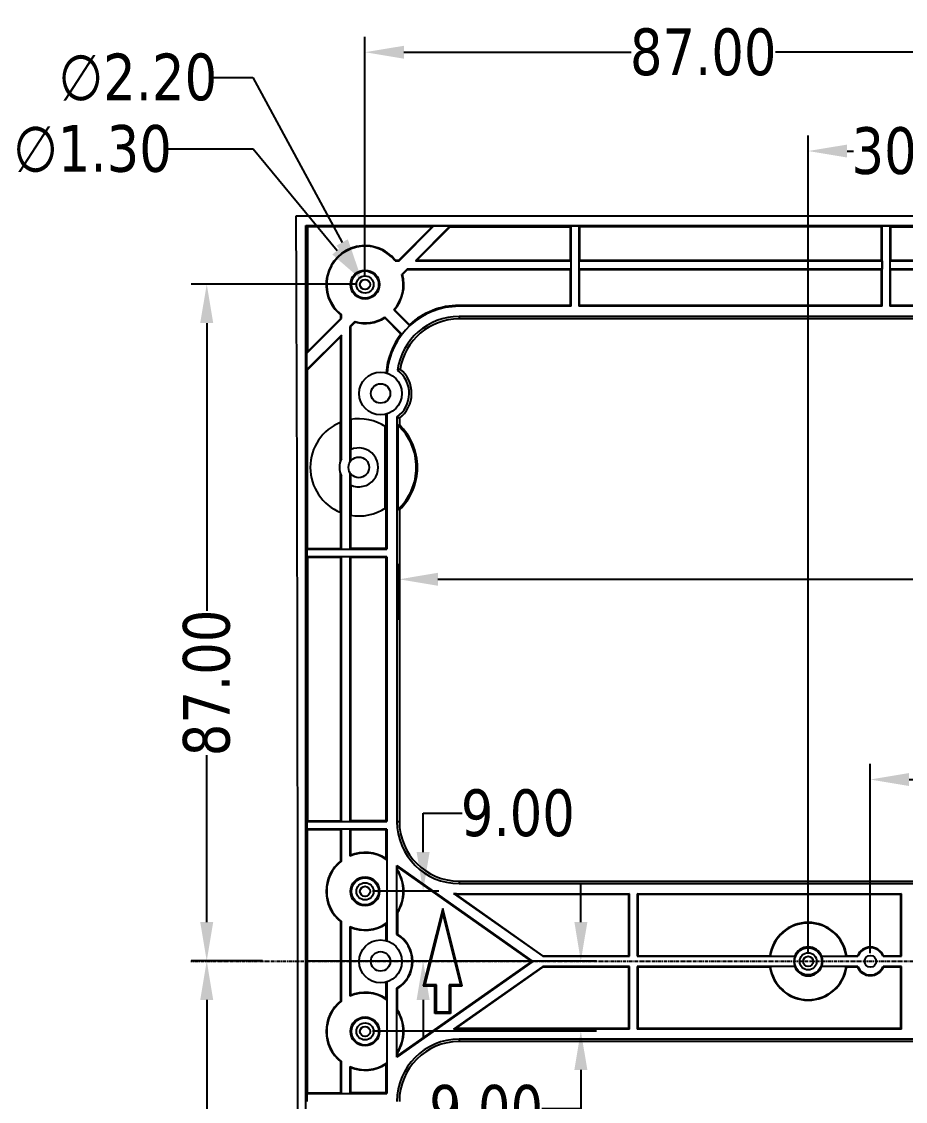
# Model space of a CAD drawing. Extents: x -1094 to 5067, y -562 to 305.
# Drawn here: x -193 to -79.3, y 18.2 to 157 of the extents above; entities that cross this region are included whole.
import ezdxf

# ---------------------------------------------------------------- set-up
doc = ezdxf.new("R2010")
doc.units = 0
doc.header["$LTSCALE"] = 1.21
doc.header["$MEASUREMENT"] = 0
doc.header["$PDMODE"] = 3
doc.header["$PDSIZE"] = 0.3125
doc.linetypes.add('CENTER', pattern=[0.6, 0.375, -0.075, 0.075, -0.075])
doc.layers.get('0').update_dxf_attribs({"linetype": 'CONTINUOUS'})
doc.layers.get('Defpoints').update_dxf_attribs({"linetype": 'CONTINUOUS'})
doc.layers.add('轮廓线', color=7, linetype='CONTINUOUS', lineweight=30)
doc.styles.get("Standard").update_dxf_attribs({"font": 'verdana.ttf', "width": 0.8})
doc.dimstyles.get("Standard").update_dxf_attribs({"dimtxt": 0.15625, "dimasz": 0.1875, "dimexe": 0.125, "dimexo": 0.0625, "dimgap": 0.09, "dimtad": 0, "dimtih": 1, "dimtoh": 1, "dimzin": 4, "dimdsep": 46, "dimtxsty": 'Standard', "dimblk": 'CLOSED', "dimblk1": 'CLOSED', "dimblk2": 'CLOSED', "dimcen": 0.09, "dimadec": 0, "dimazin": 1, "dimtp": 0.01, "dimtm": 0.01, "dimtfac": 1, "dimtofl": 0, "dimtmove": 0, "dimatfit": 3, "dimldrblk": 'CLOSED', "dimfxl": 0, "dimtolj": 1, "dimtzin": 4, "dimarcsym": 0})

# ---------------------------------------------------------------- blocks, each defined once
blk = doc.blocks.new('*D4')
at = {"layer": 'Defpoints', "color": 0, "transparency": 16777216}
for p in [(-169.18, 123.28), (-148.85, 123.28), (-161, 36.28)]:
    blk.add_point(p, dxfattribs=at)
at = {"layer": '轮廓线', "color": 0, "lineweight": -2, "transparency": 16777216}
for p, q in [((-149.85, 123.28), (-171.18, 123.28)), ((-169.18, 118.28), (-169.18, 81.29)), ((-169.18, 41.28), (-169.18, 62.75)), ((-162, 36.28), (-171.18, 36.28))]:
    blk.add_line(p, q, dxfattribs=at)
at = {"layer": '轮廓线', "color": 0, "transparency": 16777216}
for points in [[(-170.02, 118.28), (-168.35, 118.28), (-169.18, 123.28)], [(-170.02, 41.28), (-168.35, 41.28), (-169.18, 36.28)]]:
    blk.add_solid(points, dxfattribs=at)
at = {"layer": '轮廓线', "color": 0, "transparency": 16777216, "insert": (-169.18, 72.02), "char_height": 6, "attachment_point": 5, "rotation": 90}
blk.add_mtext('\\A1;87.00', dxfattribs=at)
blk = doc.blocks.new('*D5')
at = {"layer": 'Defpoints', "color": 0, "transparency": 16777216}
for p in [(-161, 36.28), (-169.18, -50.72), (-148.85, -50.72)]:
    blk.add_point(p, dxfattribs=at)
at = {"layer": '轮廓线', "color": 0, "lineweight": -2, "transparency": 16777216}
for p, q in [((-162, 36.28), (-171.18, 36.28)), ((-169.18, 31.28), (-169.18, 9.81)), ((-169.18, -45.72), (-169.18, -8.73)), ((-149.85, -50.72), (-171.18, -50.72))]:
    blk.add_line(p, q, dxfattribs=at)
at = {"layer": '轮廓线', "color": 0, "transparency": 16777216}
for points in [[(-170.02, 31.28), (-168.35, 31.28), (-169.18, 36.28)], [(-170.02, -45.72), (-168.35, -45.72), (-169.18, -50.72)]]:
    blk.add_solid(points, dxfattribs=at)
at = {"layer": '轮廓线', "color": 0, "transparency": 16777216, "insert": (-169.18, 0.54), "char_height": 6, "attachment_point": 5, "rotation": 90}
blk.add_mtext('\\A1;87.00', dxfattribs=at)
blk = doc.blocks.new('*D6')
at = {"layer": 'Defpoints', "color": 0, "transparency": 16777216}
for p in [(-149.2, 123.77), (-148.37, 122.77)]:
    blk.add_point(p, dxfattribs=at)
at = {"layer": '轮廓线', "color": 0, "lineweight": -2, "transparency": 16777216}
for p, q in [((-174.09, 140.67), (-163.21, 140.67)), ((-163.21, 140.67), (-152.39, 127.62))]:
    blk.add_line(p, q, dxfattribs=at)
at = {"layer": '轮廓线', "color": 0, "transparency": 16777216}
blk.add_solid([(-151.75, 128.15), (-153.03, 127.09), (-149.2, 123.77)], dxfattribs=at)
at = {"layer": '轮廓线', "color": 0, "transparency": 16777216, "insert": (-183.87, 140.67), "char_height": 6, "attachment_point": 5}
blk.add_mtext('\\A1;∅1.30', dxfattribs=at)
blk = doc.blocks.new('*D7')
at = {"layer": 'Defpoints', "color": 0, "transparency": 16777216}
for p in [(-149.38, 124.25), (-148.33, 122.31)]:
    blk.add_point(p, dxfattribs=at)
at = {"layer": '轮廓线', "color": 0, "lineweight": -2, "transparency": 16777216}
for p, q in [((-168.26, 149.86), (-163.26, 149.86)), ((-163.26, 149.86), (-151.76, 128.64))]:
    blk.add_line(p, q, dxfattribs=at)
at = {"layer": '轮廓线', "color": 0, "transparency": 16777216}
blk.add_solid([(-151.03, 129.04), (-152.49, 128.24), (-149.38, 124.25)], dxfattribs=at)
at = {"layer": '轮廓线', "color": 0, "transparency": 16777216, "insert": (-178.04, 149.86), "char_height": 6, "attachment_point": 5}
blk.add_mtext('\\A1;∅2.20', dxfattribs=at)
blk = doc.blocks.new('*D8')
at = {"layer": 'Defpoints', "color": 0, "transparency": 16777216}
for p in [(-39.85, 59.6), (-83.85, 36.28), (-39.85, 36.28)]:
    blk.add_point(p, dxfattribs=at)
at = {"layer": '轮廓线', "color": 0, "lineweight": -2, "transparency": 16777216}
for p, q in [((-83.85, 37.28), (-83.85, 61.6)), ((-39.85, 37.28), (-39.85, 61.6)), ((-78.85, 59.6), (-71.19, 59.6)), ((-44.85, 59.6), (-52.51, 59.6))]:
    blk.add_line(p, q, dxfattribs=at)
at = {"layer": '轮廓线', "color": 0, "transparency": 16777216}
for points in [[(-78.85, 60.44), (-78.85, 58.77), (-83.85, 59.6)], [(-44.85, 60.44), (-44.85, 58.77), (-39.85, 59.6)]]:
    blk.add_solid(points, dxfattribs=at)
at = {"layer": '轮廓线', "color": 0, "transparency": 16777216, "insert": (-61.85, 59.6), "char_height": 6, "attachment_point": 5}
blk.add_mtext('\\A1;44.00', dxfattribs=at)
blk = doc.blocks.new('*D28')
at = {"layer": 'Defpoints', "color": 0, "transparency": 16777216}
for p in [(20.73, 85.34), (-144.44, 79.14), (20.73, 77.62)]:
    blk.add_point(p, dxfattribs=at)
at = {"layer": '轮廓线', "color": 0, "lineweight": -2, "transparency": 16777216}
for p, q in [((-144.44, 80.14), (-144.44, 87.34)), ((20.73, 78.62), (20.73, 87.34)), ((-139.44, 85.34), (-72.98, 85.34)), ((15.73, 85.34), (-50.72, 85.34))]:
    blk.add_line(p, q, dxfattribs=at)
at = {"layer": '轮廓线', "color": 0, "transparency": 16777216}
for points in [[(-139.44, 86.18), (-139.44, 84.51), (-144.44, 85.34)], [(15.73, 86.18), (15.73, 84.51), (20.73, 85.34)]]:
    blk.add_solid(points, dxfattribs=at)
at = {"layer": '轮廓线', "color": 0, "transparency": 16777216, "insert": (-61.85, 85.34), "char_height": 6, "attachment_point": 5}
blk.add_mtext('\\A1;165.17', dxfattribs=at)
blk = doc.blocks.new('*D268')
at = {"layer": 'Defpoints', "color": 0, "transparency": 16777216}
for p in [(-157.55, 36.28), (-148.85, 27.28), (-121.07, 27.28)]:
    blk.add_point(p, dxfattribs=at)
at = {"layer": '轮廓线', "color": 0, "lineweight": -2, "transparency": 16777216}
for p, q in [((-121.07, 41.28), (-121.07, 46.28)), ((-156.55, 36.28), (-119.07, 36.28)), ((-147.85, 27.28), (-119.07, 27.28)), ((-121.07, 22.28), (-121.07, 17.28)), ((-121.07, 17.28), (-126.07, 17.28))]:
    blk.add_line(p, q, dxfattribs=at)
at = {"layer": '轮廓线', "color": 0, "transparency": 16777216}
for points in [[(-121.9, 41.28), (-120.23, 41.28), (-121.07, 36.28)], [(-121.9, 22.28), (-120.23, 22.28), (-121.07, 27.28)]]:
    blk.add_solid(points, dxfattribs=at)
at = {"layer": '轮廓线', "color": 0, "transparency": 16777216, "insert": (-133.25, 17.28), "char_height": 6, "attachment_point": 5}
blk.add_mtext('\\A1;9.00', dxfattribs=at)
blk = doc.blocks.new('*D269')
at = {"layer": 'Defpoints', "color": 0, "transparency": 16777216}
for p in [(-148.85, 45.28), (-141.35, 45.28), (-146.85, 36.28)]:
    blk.add_point(p, dxfattribs=at)
at = {"layer": '轮廓线', "color": 0, "lineweight": -2, "transparency": 16777216}
for p, q in [((-141.35, 50.28), (-141.35, 55.28)), ((-141.35, 55.28), (-136.35, 55.28)), ((-147.85, 45.28), (-139.35, 45.28)), ((-145.85, 36.28), (-139.35, 36.28)), ((-141.35, 31.28), (-141.35, 26.28))]:
    blk.add_line(p, q, dxfattribs=at)
at = {"layer": '轮廓线', "color": 0, "transparency": 16777216}
for points in [[(-142.19, 50.28), (-140.52, 50.28), (-141.35, 45.28)], [(-142.19, 31.28), (-140.52, 31.28), (-141.35, 36.28)]]:
    blk.add_solid(points, dxfattribs=at)
at = {"layer": '轮廓线', "color": 0, "transparency": 16777216, "insert": (-129.17, 55.28), "char_height": 6, "attachment_point": 5}
blk.add_mtext('\\A1;9.00', dxfattribs=at)
blk = doc.blocks.new('*D273')
at = {"color": 0, "lineweight": -2, "transparency": 16777216}
for p, q in [((-148.83, 124.23), (-148.83, 155.09)), ((-61.83, 137.44), (-61.83, 155.09)), ((-143.83, 153.09), (-114.6, 153.09)), ((-66.83, 153.09), (-96.05, 153.09))]:
    blk.add_line(p, q, dxfattribs=at)
at = {"color": 0, "transparency": 16777216}
for points in [[(-143.83, 153.92), (-143.83, 152.26), (-148.83, 153.09)], [(-66.83, 153.92), (-66.83, 152.26), (-61.83, 153.09)]]:
    blk.add_solid(points, dxfattribs=at)
at = {"layer": 'Defpoints', "color": 0, "transparency": 16777216}
for p in [(-148.83, 153.09), (-61.83, 136.44), (-148.83, 123.23)]:
    blk.add_point(p, dxfattribs=at)
at = {"color": 0, "transparency": 16777216, "insert": (-105.33, 153.09), "char_height": 6, "attachment_point": 5}
blk.add_mtext('\\A1;87.00', dxfattribs=at)
blk = doc.blocks.new('*D275')
at = {"color": 0, "lineweight": -2, "transparency": 16777216}
for p, q in [((-91.83, 37.23), (-91.83, 142.39)), ((-61.83, 137.44), (-61.83, 142.39)), ((-86.83, 140.39), (-86.02, 140.39)), ((-66.83, 140.39), (-67.63, 140.39))]:
    blk.add_line(p, q, dxfattribs=at)
at = {"color": 0, "transparency": 16777216}
for points in [[(-86.83, 141.22), (-86.83, 139.56), (-91.83, 140.39)], [(-66.83, 141.22), (-66.83, 139.56), (-61.83, 140.39)]]:
    blk.add_solid(points, dxfattribs=at)
at = {"layer": 'Defpoints', "color": 0, "transparency": 16777216}
for p in [(-91.83, 140.39), (-61.83, 136.44), (-91.83, 36.23)]:
    blk.add_point(p, dxfattribs=at)
at = {"color": 0, "transparency": 16777216, "insert": (-76.83, 140.39), "char_height": 6, "attachment_point": 5}
blk.add_mtext('\\A1;30.00', dxfattribs=at)

msp = doc.modelspace()

# ---------------------------------------------------------------- linework, layer by layer
at = {"color": 7, "linetype": 'Continuous'}
for p, q in [((-157.676, 132.078), (34.049, 132.078)), ((-156.426, -58.372), (-156.426, 130.828)), ((-156.239, 130.642), (-156.426, 130.828)), ((-156.426, 130.828), (32.774, 130.828)), ((-156.239, 130.642), (-156.239, 114.574)), ((-140.172, 130.642), (-156.239, 130.642)), ((-140.172, 130.642), (-144.471, 126.343)), ((-144.441, 126.271), (-139.999, 130.713)), ((-137.898, 130.713), (-142.339, 126.271)), ((-142.166, 126.343), (-137.868, 130.642)), ((-139.999, 130.713), (-140.172, 130.642)), ((-137.898, 130.713), (-139.999, 130.713)), ((-137.898, 130.713), (-137.868, 130.642)), ((-137.868, 130.642), (-122.408, 130.642)), ((-122.326, 130.724), (-122.408, 130.642)), ((-122.408, 126.343), (-122.408, 130.642)), ((-122.326, 120.428), (-122.326, 130.724)), ((-121.326, 130.724), (-122.326, 130.724)), ((-121.326, 130.724), (-121.326, 120.428)), ((-121.326, 130.724), (-121.244, 130.642)), ((-121.244, 130.642), (-121.244, 126.343)), ((-82.408, 130.642), (-121.244, 130.642)), ((-82.326, 130.724), (-82.408, 130.642)), ((-82.408, 126.343), (-82.408, 130.642)), ((-82.326, 120.428), (-82.326, 130.724)), ((-81.326, 130.724), (-82.326, 130.724)), ((-81.326, 130.724), (-81.326, 120.428)), ((-81.326, 130.724), (-81.244, 130.642)), ((-81.244, 130.642), (-81.244, 126.343)), ((-81.244, 130.642), (-42.408, 130.642)), ((-144.915, 126.343), (-144.471, 126.343)), ((-144.441, 126.271), (-144.471, 126.343)), ((-142.339, 126.271), (-142.166, 126.343)), ((-142.166, 126.343), (-122.408, 126.343)), ((-122.336, 126.271), (-122.408, 126.343)), ((-121.315, 126.271), (-121.244, 126.343)), ((-121.244, 126.343), (-82.408, 126.343)), ((-82.336, 126.271), (-82.408, 126.343)), ((-81.315, 126.271), (-81.244, 126.343)), ((-81.244, 126.343), (-65.737, 126.343)), ((-144.949, 126.271), (-144.441, 126.271)), ((-143.425, 125.185), (-144.074, 124.536)), ((-143.994, 124.515), (-143.396, 125.114)), ((-143.425, 125.185), (-143.396, 125.114)), ((-122.336, 125.185), (-143.425, 125.185)), ((-122.408, 125.114), (-143.396, 125.114)), ((-142.339, 126.271), (-122.336, 126.271)), ((-122.336, 125.185), (-122.408, 125.114)), ((-122.408, 120.552), (-122.408, 125.114)), ((-121.315, 126.271), (-121.315, 125.185)), ((-121.315, 126.271), (-82.336, 126.271)), ((-121.315, 125.185), (-121.244, 125.114)), ((-82.336, 125.185), (-121.315, 125.185)), ((-121.244, 120.552), (-121.244, 125.114)), ((-82.408, 125.114), (-121.244, 125.114)), ((-82.336, 125.185), (-82.408, 125.114)), ((-82.408, 120.552), (-82.408, 125.114)), ((-82.336, 126.271), (-82.336, 125.185)), ((-81.315, 126.271), (-65.793, 126.271)), ((-81.315, 125.185), (-81.244, 125.114)), ((-66.427, 125.185), (-81.315, 125.185)), ((-81.244, 120.552), (-81.244, 125.114)), ((-66.457, 125.114), (-81.244, 125.114)), ((-145.12, 119.979), (-143.081, 117.94)), ((-143.104, 118.065), (-145.023, 119.983)), ((-136.726, 120.552), (-136.726, 120.428)), ((-122.408, 120.552), (-136.726, 120.552)), ((-122.326, 120.428), (-136.726, 120.428)), ((-122.326, 120.428), (-122.408, 120.552)), ((-121.326, 120.428), (-121.244, 120.552)), ((-82.326, 120.428), (-121.326, 120.428)), ((-82.408, 120.552), (-121.244, 120.552)), ((-82.326, 120.428), (-82.408, 120.552)), ((-81.326, 120.428), (-81.244, 120.552)), ((-76.457, 120.428), (-81.326, 120.428)), ((-76.491, 120.552), (-81.244, 120.552)), ((-156.311, 114.402), (-151.869, 118.843)), ((-151.941, 118.873), (-156.239, 114.574)), ((-151.941, 118.873), (-151.941, 119.317)), ((-151.869, 118.843), (-151.941, 118.873)), ((-151.869, 118.843), (-151.869, 119.352)), ((-150.134, 118.477), (-150.783, 117.828)), ((-150.711, 117.798), (-150.113, 118.397)), ((-146.273, 118.929), (-144.205, 116.861)), ((-144.084, 116.842), (-146.262, 119.019)), ((-136.726, 119.128), (-136.726, 118.814)), ((-76.855, 119.128), (-136.726, 119.128)), ((-77.015, 118.814), (-136.726, 118.814)), ((-151.869, 116.742), (-156.311, 112.3)), ((-151.869, 116.742), (-151.941, 116.569)), ((-151.869, 100.832), (-151.869, 116.742)), ((-150.783, 117.828), (-150.783, 100.374)), ((-150.783, 117.828), (-150.711, 117.798)), ((-150.711, 117.798), (-150.711, 105.883)), ((-156.239, 112.27), (-151.941, 116.569)), ((-151.941, 105.534), (-151.941, 116.569)), ((-156.311, 114.402), (-156.239, 114.574)), ((-156.311, 112.3), (-156.311, 114.402)), ((-156.311, 112.3), (-156.239, 112.27)), ((-156.239, 89.31), (-156.239, 112.27)), ((-152.019, 105.502), (-152.019, 100.451)), ((-150.633, 105.897), (-150.633, 102.017)), ((-146.149, 106.563), (-146.149, 104.922)), ((-146.026, 106.597), (-146.026, 89.228)), ((-144.726, 106.199), (-144.726, 54.228)), ((-144.412, 106.039), (-144.412, 105.189)), ((-146.267, 104.999), (-146.267, 94.458)), ((-144.565, 94.334), (-144.565, 105.123)), ((-150.711, 101.981), (-150.711, 100.488)), ((-152.019, 99.005), (-152.019, 93.955)), ((-151.869, 89.239), (-151.869, 98.624)), ((-150.783, 99.083), (-150.783, 89.239)), ((-150.711, 98.968), (-150.711, 97.476)), ((-150.633, 97.44), (-150.633, 93.56)), ((-146.149, 94.535), (-146.149, 89.31)), ((-151.941, 89.31), (-151.941, 93.923)), ((-150.711, 93.573), (-150.711, 89.31)), ((-144.412, 94.268), (-144.412, 54.228)), ((-156.321, 89.228), (-156.239, 89.31)), ((-156.321, 89.228), (-156.321, 88.228)), ((-156.321, 89.228), (-146.026, 89.228)), ((-156.239, 89.31), (-151.941, 89.31)), ((-151.869, 89.239), (-151.941, 89.31)), ((-150.783, 89.239), (-150.711, 89.31)), ((-146.149, 89.31), (-150.711, 89.31)), ((-146.149, 89.31), (-146.026, 89.228)), ((-156.321, 88.228), (-156.239, 88.146)), ((-146.026, 88.228), (-156.321, 88.228)), ((-156.239, 88.146), (-156.239, 54.31)), ((-151.941, 88.146), (-156.239, 88.146)), ((-151.869, 88.218), (-151.941, 88.146)), ((-151.941, 54.31), (-151.941, 88.146)), ((-151.869, 54.239), (-151.869, 88.218)), ((-150.783, 88.218), (-150.783, 54.239)), ((-150.783, 88.218), (-150.711, 88.146)), ((-150.711, 88.146), (-150.711, 54.31)), ((-146.149, 88.146), (-150.711, 88.146)), ((-146.149, 88.146), (-146.026, 88.228)), ((-146.149, 88.146), (-146.149, 54.31)), ((-146.026, 88.228), (-146.026, 54.228)), ((-156.321, 54.228), (-156.239, 54.31)), ((-156.321, 54.228), (-156.321, 53.228)), ((-156.321, 54.228), (-146.026, 54.228)), ((-156.239, 54.31), (-151.941, 54.31)), ((-151.869, 54.239), (-151.941, 54.31)), ((-150.783, 54.239), (-150.711, 54.31)), ((-146.149, 54.31), (-150.711, 54.31)), ((-146.149, 54.31), (-146.026, 54.228)), ((-144.726, 54.228), (-144.412, 54.228)), ((-156.321, 53.228), (-156.239, 53.146)), ((-146.026, 53.228), (-156.321, 53.228)), ((-156.239, 19.31), (-156.239, 53.146)), ((-151.941, 53.146), (-156.239, 53.146)), ((-151.869, 53.218), (-151.941, 53.146)), ((-151.941, 49.14), (-151.941, 53.146)), ((-151.869, 49.105), (-151.869, 53.218)), ((-150.783, 53.218), (-150.783, 49.752)), ((-150.783, 53.218), (-150.711, 53.146)), ((-150.711, 53.146), (-150.711, 49.859)), ((-146.149, 53.146), (-150.711, 53.146)), ((-146.149, 53.146), (-146.026, 53.228)), ((-146.149, 53.146), (-146.149, 49.452)), ((-146.026, 53.228), (-146.026, 38.859)), ((-144.726, 39.691), (-144.726, 48.538)), ((-144.644, 48.38), (-144.726, 48.538)), ((-144.726, 48.538), (-127.234, 36.228)), ((-144.715, 42.509), (-144.715, 47.947)), ((-144.644, 47.969), (-144.644, 48.38)), ((-127.377, 36.228), (-144.644, 48.38)), ((-136.726, 46.543), (-136.726, 46.228)), ((-136.726, 46.543), (13.074, 46.543)), ((-136.726, 46.228), (13.074, 46.228)), ((-137.452, 44.957), (-125.972, 36.878)), ((-125.946, 36.96), (-137.167, 44.857)), ((-136.726, 44.928), (-136.726, 44.846)), ((-136.726, 44.928), (-114.826, 44.928)), ((-136.726, 44.846), (-114.908, 44.846)), ((-114.826, 44.928), (-114.908, 44.846)), ((-114.908, 36.96), (-114.908, 44.846)), ((-114.826, 36.878), (-114.826, 44.928)), ((-113.826, 44.928), (-113.826, 36.878)), ((-113.744, 44.846), (-113.826, 44.928)), ((-113.826, 44.928), (-79.826, 44.928)), ((-113.744, 44.846), (-113.744, 36.96)), ((-113.744, 44.846), (-79.908, 44.846)), ((-79.826, 44.928), (-79.908, 44.846)), ((-79.908, 36.96), (-79.908, 44.846)), ((-79.826, 36.878), (-79.826, 44.928)), ((-138.826, 43.028), (-141.326, 33.028)), ((-138.826, 42.314), (-138.826, 43.028)), ((-136.326, 33.028), (-138.826, 43.028)), ((-144.644, 42.488), (-144.644, 39.737)), ((-141.104, 33.202), (-138.826, 42.314)), ((-138.826, 42.314), (-136.548, 33.202)), ((-151.941, 31.14), (-151.941, 41.317)), ((-151.869, 31.105), (-151.869, 41.352)), ((-150.783, 40.705), (-150.783, 31.752)), ((-150.711, 40.598), (-150.711, 31.859)), ((-146.149, 41.005), (-146.149, 38.894)), ((-127.234, 36.228), (-144.726, 23.919)), ((-144.644, 24.077), (-127.377, 36.228)), ((-127.234, 36.228), (-127.377, 36.228)), ((-125.972, 36.878), (-125.946, 36.96)), ((-125.972, 36.878), (-114.826, 36.878)), ((-125.946, 36.96), (-114.908, 36.96)), ((-114.826, 36.878), (-114.908, 36.96)), ((-113.826, 36.878), (-113.744, 36.96)), ((-113.826, 36.878), (-93.563, 36.878)), ((-113.744, 36.96), (-96.772, 36.96)), ((-90.089, 36.878), (-90.082, 36.889)), ((-90.089, 36.878), (-85.451, 36.878)), ((-90.082, 36.889), (-86.942, 36.889)), ((-86.88, 36.96), (-85.505, 36.96)), ((-82.201, 36.878), (-79.826, 36.878)), ((-82.146, 36.96), (-79.908, 36.96)), ((-79.826, 36.878), (-79.908, 36.96)), ((-125.972, 35.578), (-137.452, 27.5)), ((-137.167, 27.6), (-125.946, 35.496)), ((-125.972, 35.578), (-125.946, 35.496)), ((-114.826, 35.578), (-125.972, 35.578)), ((-114.908, 35.496), (-125.946, 35.496)), ((-114.826, 35.578), (-114.908, 35.496)), ((-114.908, 27.61), (-114.908, 35.496)), ((-114.826, 27.528), (-114.826, 35.578)), ((-113.826, 35.578), (-113.826, 27.528)), ((-113.826, 35.578), (-113.744, 35.496)), ((-93.563, 35.578), (-113.826, 35.578)), ((-113.744, 35.496), (-113.744, 27.61)), ((-96.772, 35.496), (-113.744, 35.496)), ((-90.089, 35.578), (-90.082, 35.568)), ((-85.451, 35.578), (-90.089, 35.578)), ((-86.942, 35.568), (-90.082, 35.568)), ((-85.505, 35.496), (-86.88, 35.496)), ((-79.826, 35.578), (-82.201, 35.578)), ((-79.908, 35.496), (-82.146, 35.496)), ((-79.826, 35.578), (-79.908, 35.496)), ((-79.908, 27.61), (-79.908, 35.496)), ((-79.826, 27.528), (-79.826, 35.578)), ((-146.149, 33.563), (-146.149, 31.452)), ((-146.026, 33.597), (-146.026, 19.228)), ((-144.726, 23.919), (-144.726, 32.765)), ((-144.644, 29.969), (-144.644, 32.72)), ((-141.104, 33.202), (-141.326, 33.028)), ((-139.826, 33.028), (-141.326, 33.028)), ((-139.653, 33.202), (-141.104, 33.202)), ((-139.653, 33.202), (-139.826, 33.028)), ((-139.826, 29.528), (-139.826, 33.028)), ((-139.653, 29.702), (-139.653, 33.202)), ((-137.999, 33.202), (-137.999, 29.702)), ((-137.999, 33.202), (-137.826, 33.028)), ((-136.548, 33.202), (-137.999, 33.202)), ((-137.826, 33.028), (-137.826, 29.528)), ((-136.326, 33.028), (-137.826, 33.028)), ((-136.548, 33.202), (-136.326, 33.028)), ((-144.715, 24.509), (-144.715, 29.947)), ((-139.653, 29.702), (-139.826, 29.528)), ((-137.826, 29.528), (-139.826, 29.528)), ((-137.999, 29.702), (-139.653, 29.702)), ((-137.999, 29.702), (-137.826, 29.528)), ((-136.726, 27.61), (-136.726, 27.528)), ((-114.908, 27.61), (-136.726, 27.61)), ((-114.826, 27.528), (-136.726, 27.528)), ((-114.908, 27.61), (-114.826, 27.528)), ((-113.826, 27.528), (-113.744, 27.61)), ((-79.826, 27.528), (-113.826, 27.528)), ((-79.908, 27.61), (-113.744, 27.61)), ((-79.908, 27.61), (-79.826, 27.528)), ((-136.726, 26.228), (-136.726, 25.914)), ((13.074, 26.228), (-136.726, 26.228)), ((13.074, 25.914), (-136.726, 25.914)), ((-144.726, 23.919), (-144.644, 24.077)), ((-144.644, 24.488), (-144.644, 24.077)), ((-151.941, 19.31), (-151.941, 23.317)), ((-151.869, 19.239), (-151.869, 23.352)), ((-150.783, 22.705), (-150.783, 19.239)), ((-150.711, 22.598), (-150.711, 19.31)), ((-146.149, 23.005), (-146.149, 19.31)), ((-156.321, 19.228), (-156.239, 19.31)), ((-156.321, 19.228), (-156.321, 18.228)), ((-156.321, 19.228), (-146.026, 19.228)), ((-156.239, 19.31), (-151.941, 19.31)), ((-151.869, 19.239), (-151.941, 19.31)), ((-150.783, 19.239), (-150.711, 19.31)), ((-146.149, 19.31), (-150.711, 19.31)), ((-146.149, 19.31), (-146.026, 19.228))]:
    msp.add_line(p, q, dxfattribs=at)
at = {"color": 1, "linetype": 'CENTER'}
msp.add_line((47.58, 36.228), (-171.232, 36.228), dxfattribs=at)
at = {"color": 7, "linetype": 'Continuous'}
for centre, radius in [((-148.826, 123.228), 1.865), ((-148.826, 123.228), 1.75), ((-148.826, 123.228), 1.1), ((-148.826, 123.228), 0.65), ((-146.826, 109.228), 2.75), ((-146.826, 109.228), 1.25), ((-149.626, 99.728), 1.325), ((-148.826, 45.228), 1.865), ((-148.826, 45.228), 1.75), ((-148.826, 45.228), 1.1), ((-148.826, 45.228), 0.65), ((-146.826, 36.228), 2.75), ((-146.826, 36.228), 1.25), ((-91.826, 36.228), 1.75), ((-91.826, 36.228), 1.1), ((-91.826, 36.228), 0.65), ((-83.826, 36.228), 0.75), ((-148.826, 27.228), 1.865), ((-148.826, 27.228), 1.75), ((-148.826, 27.228), 1.1), ((-148.826, 27.228), 0.65)]:
    msp.add_circle(centre, radius, dxfattribs=at)
for centre, radius, start, end in [((-23009.916, 36.228), 22852.441, 359.7596838, 0.2403162), ((-148.826, 123.228), 5, 38.52973, 231.47027), ((-148.826, 123.228), 4.928, 38.12968, 231.87032), ((-148.826, 123.228), 4.928, 318.75574, 15.39128), ((-148.826, 123.228), 5, 319.52435, 14.91278), ((-136.726, 111.128), 9.3, 90, 175.54519), ((-145.598, 134.548), 14.577, 271.87856, 272.26287), ((-136.726, 111.128), 9.423, 90, 132.60114), ((-148.826, 123.228), 4.928, 254.60872, 301.34822), ((-148.826, 123.228), 5, 255.08722, 300.70239), ((-136.726, 111.128), 8, 90, 172.26221), ((-136.726, 111.128), 7.686, 90, 170.9128), ((-136.726, 111.128), 9.423, 142.52959, 175.38933), ((-146.826, 109.228), 3.686, 304.73402, 53.87625), ((-140.667, 102.842), 10.176, 111.00592, 113.05843), ((-146.826, 109.228), 4, 307.12613, 51.12029), ((-149.626, 99.728), 6.25, 111.73637, 248.26363), ((-149.626, 99.728), 6.25, 56.20006, 100.00089), ((-136.89, 121.175), 16.901, 242.37926, 243.57528), ((-129.543, 70.429), 37.806, 113.15919, 113.4127), ((-149.626, 99.728), 7.396, 313.1733, 46.8267), ((-149.626, 99.728), 7.55, 313.68032, 46.31968), ((-149.626, 99.728), 2.5, 244.26823, 115.73177), ((-149.626, 99.728), 2.5, 153.79325, 206.20675), ((-149.626, 99.728), 6.25, 259.99911, 303.79994), ((-129.543, 129.028), 37.806, 246.5873, 246.84081), ((-136.726, 54.228), 8, 180, 270), ((-136.726, 54.228), 7.686, 180, 270), ((-148.826, 45.228), 4.928, 55.60159, 113.39589), ((-148.826, 45.228), 5, 57.6311, 112.15289), ((-148.826, 45.228), 5, 128.52973, 231.47027), ((-148.826, 45.228), 4.928, 128.12968, 231.87032), ((-148.826, 45.228), 4.928, 326.51565, 33.48435), ((-148.826, 45.228), 5, 326.76323, 33.23677), ((-130.881, 63.201), 19.391, 250.19486, 251.08672), ((-136.726, 54.228), 9.3, 265.524, 270), ((-136.726, 54.228), 9.382, 267.30577, 270), ((-148.826, 45.228), 4.928, 246.60411, 304.39841), ((-148.826, 45.228), 5, 247.84711, 302.3689), ((-91.826, 36.228), 5, 8.4191, 171.5809), ((-91.826, 36.228), 4.928, 7.70161, 172.29839), ((-146.826, 36.228), 4.05, 301.23293, 58.76707), ((-146.826, 36.228), 4.132, 301.87588, 58.12412), ((-91.826, 36.228), 1.865, 20.73814, 159.26186), ((-83.826, 36.228), 1.832, 23.55219, 156.44781), ((-83.826, 36.228), 1.75, 21.80375, 158.19625), ((-91.826, 36.228), 1.855, 159.48521, 200.51479), ((-91.826, 36.228), 1.855, 339.48521, 20.51479), ((-98.344, 46.853), 15.142, 318.85145, 319.2102), ((-80.1, 40.5), 6.462, 213.2189, 214.09311), ((-87.552, 40.5), 6.462, 325.90689, 326.7811), ((-91.826, 36.228), 5, 188.4191, 351.5809), ((-91.826, 36.228), 4.928, 187.70161, 352.29839), ((-91.826, 36.228), 1.865, 200.73814, 339.26186), ((-98.344, 25.604), 15.142, 40.7898, 41.14855), ((-80.1, 31.956), 6.462, 145.90689, 146.7811), ((-83.826, 36.228), 1.832, 203.55219, 336.44781), ((-83.826, 36.228), 1.75, 201.80375, 338.19625), ((-87.552, 31.956), 6.462, 33.2189, 34.09311), ((-148.826, 27.228), 4.928, 55.60159, 113.39589), ((-148.826, 27.228), 5, 57.6311, 112.15289), ((-148.826, 27.228), 5, 128.52973, 231.47027), ((-148.826, 27.228), 4.928, 128.12968, 231.87032), ((-148.826, 27.228), 4.928, 326.51565, 33.48435), ((-148.826, 27.228), 5, 326.76323, 33.23677), ((-130.881, 9.256), 19.391, 108.91328, 109.80514), ((-136.726, 18.228), 9.3, 90, 94.476), ((-136.726, 18.228), 9.382, 90, 92.69423), ((-136.726, 18.228), 8, 90, 180), ((-136.726, 18.228), 7.686, 90, 180), ((-148.826, 27.228), 4.928, 246.60411, 304.39841), ((-140.819, 29.251), 11.922, 213.30318, 213.92468), ((-148.826, 27.228), 5, 247.84711, 302.3689)]:
    msp.add_arc(centre, radius, start, end, dxfattribs=at)
msp.add_ellipse((-156.956, 27.228), major_axis=(12.201, 0), ratio=0.7456588, start_param=-0.4827336, end_param=-0.4634064, dxfattribs=at)
for points, knots in [([(-144.949, 126.271), (-144.946, 126.278), (-144.936, 126.286), (-144.93, 126.302), (-144.936, 126.323), (-144.919, 126.333), (-144.915, 126.343)], [0, 0, 0, 0, 0.2739108, 0.4450673, 0.608921, 1, 1, 1, 1]), ([(-150.134, 118.477), (-150.132, 118.469), (-150.135, 118.456), (-150.128, 118.439), (-150.108, 118.428), (-150.116, 118.408), (-150.113, 118.397)], [0, 0, 0, 0, 0.2810693, 0.447288, 0.6036521, 1, 1, 1, 1]), ([(-151.869, 49.105), (-151.876, 49.108), (-151.883, 49.119), (-151.9, 49.124), (-151.921, 49.119), (-151.931, 49.135), (-151.941, 49.14)], [0, 0, 0, 0, 0.2739108, 0.4450673, 0.608921, 1, 1, 1, 1]), ([(-144.644, 47.969), (-144.65, 47.967), (-144.663, 47.956), (-144.69, 47.963), (-144.706, 47.95), (-144.715, 47.947)], [0, 0, 0, 0, 0.2616158, 0.6170406, 1, 1, 1, 1]), ([(-144.644, 42.488), (-144.65, 42.49), (-144.663, 42.501), (-144.69, 42.494), (-144.706, 42.507), (-144.715, 42.509)], [0, 0, 0, 0, 0.2622237, 0.6168399, 1, 1, 1, 1]), ([(-144.726, 39.691), (-144.718, 39.696), (-144.71, 39.71), (-144.69, 39.717), (-144.666, 39.708), (-144.655, 39.731), (-144.644, 39.737)], [0, 0, 0, 0, 0.2814338, 0.4466915, 0.6042052, 1, 1, 1, 1]), ([(-144.726, 32.765), (-144.718, 32.761), (-144.71, 32.748), (-144.691, 32.74), (-144.666, 32.747), (-144.655, 32.726), (-144.644, 32.72)], [0, 0, 0, 0, 0.2796344, 0.4468209, 0.6047467, 1, 1, 1, 1]), ([(-151.869, 31.105), (-151.876, 31.108), (-151.883, 31.119), (-151.9, 31.124), (-151.921, 31.119), (-151.931, 31.135), (-151.941, 31.14)], [0, 0, 0, 0, 0.2739108, 0.4450673, 0.608921, 1, 1, 1, 1]), ([(-144.644, 29.969), (-144.65, 29.967), (-144.663, 29.956), (-144.69, 29.963), (-144.706, 29.95), (-144.715, 29.947)], [0, 0, 0, 0, 0.2616158, 0.6170406, 1, 1, 1, 1]), ([(-144.644, 24.488), (-144.65, 24.49), (-144.663, 24.501), (-144.69, 24.494), (-144.706, 24.507), (-144.715, 24.509)], [0, 0, 0, 0, 0.2622237, 0.6168399, 1, 1, 1, 1]), ([(-151.869, 23.352), (-151.876, 23.348), (-151.883, 23.338), (-151.9, 23.332), (-151.921, 23.339), (-151.931, 23.322), (-151.941, 23.317)], [0, 0, 0, 0, 0.2754863, 0.4450128, 0.6084554, 1, 1, 1, 1])]:
    msp.add_open_spline(points, degree=3, knots=knots, dxfattribs=at)

# ---------------------------------------------------------------- dimensions: what is measured, and where the dimension line sits
for base, p2, picture, middle in [((-148.826, 153.091), (-148.826, 123.228), '*D273', (-105.326, 153.091)), ((-91.826, 140.391), (-91.826, 36.228), '*D275', (-76.826, 140.391))]:
    dim = msp.add_linear_dim(base=base, p1=(-61.826, 136.438), p2=p2, dimstyle='Standard', override={"dimtxt": 6, "dimasz": 5, "dimexe": 2, "dimexo": 1, "dimtih": 0, "dimzin": 0, "dimcen": 0, "dimazin": 0, "dimtp": 0, "dimtm": 0, "dimtzin": 0, "dimarcsym": 2})
    dim.commit()
    dim.dimension.update_dxf_attribs({"geometry": picture, "text_midpoint": middle})
at = {"layer": '轮廓线'}
for p1, p2, picture, middle in [((-148.327, 122.311), (-149.375, 124.246), '*D7', (-178.042, 149.859)), ((-148.371, 122.765), (-149.201, 123.766), '*D6', (-183.875, 140.672))]:
    dim = msp.add_diameter_dim_2p(p1=p1, p2=p2, dimstyle='Standard', override={"dimtxt": 6, "dimasz": 5, "dimexe": 2, "dimexo": 1, "dimtih": 0, "dimzin": 0, "dimcen": 0, "dimazin": 0, "dimtp": 0, "dimtm": 0, "dimtzin": 0, "dimarcsym": 2}, dxfattribs=at)
    dim.commit()
    dim.dimension.update_dxf_attribs({"geometry": picture, "text_midpoint": middle, "dimtype": 163})
for base, p2, angle, picture, middle in [((-169.182, 123.279), (-148.851, 123.279), 90, '*D4', (-169.182, 72.021)), ((-169.182, -50.721), (-148.851, -50.721), 270, '*D5', (-169.182, 0.536))]:
    dim = msp.add_linear_dim(base=base, p1=(-161.005, 36.279), p2=p2, angle=angle, dimstyle='Standard', override={"dimtxt": 6, "dimasz": 5, "dimexe": 2, "dimexo": 1, "dimtih": 0, "dimzin": 0, "dimcen": 0, "dimazin": 0, "dimtp": 0, "dimtm": 0, "dimtzin": 0, "dimarcsym": 2}, dxfattribs=at)
    dim.commit()
    dim.dimension.update_dxf_attribs({"geometry": picture, "text_midpoint": middle, "dimtype": 160})
for base, p1, p2, picture, middle in [((20.735, 85.342), (-144.437, 79.137), (20.735, 77.618), '*D28', (-61.851, 85.342)), ((-39.851, 59.603), (-83.851, 36.279), (-39.851, 36.279), '*D8', (-61.851, 59.603))]:
    dim = msp.add_linear_dim(base=base, p1=p1, p2=p2, dimstyle='Standard', override={"dimtxt": 6, "dimasz": 5, "dimexe": 2, "dimexo": 1, "dimtih": 0, "dimzin": 0, "dimcen": 0, "dimazin": 0, "dimtp": 0, "dimtm": 0, "dimtzin": 0, "dimarcsym": 2}, dxfattribs=at)
    dim.commit()
    dim.dimension.update_dxf_attribs({"geometry": picture, "text_midpoint": middle})
for base, p1, p2, picture, middle in [((-141.355, 45.279), (-146.851, 36.279), (-148.851, 45.279), '*D269', (-129.168, 55.279)), ((-121.066, 27.279), (-157.55, 36.279), (-148.851, 27.279), '*D268', (-133.253, 17.279))]:
    dim = msp.add_linear_dim(base=base, p1=p1, p2=p2, angle=90, dimstyle='Standard', override={"dimtxt": 6, "dimasz": 5, "dimexe": 2, "dimexo": 1, "dimtih": 0, "dimzin": 0, "dimcen": 0, "dimazin": 0, "dimtp": 0, "dimtm": 0, "dimtzin": 0, "dimarcsym": 2}, dxfattribs=at)
    dim.commit()
    dim.dimension.update_dxf_attribs({"geometry": picture, "text_midpoint": middle})

doc.saveas('drawing.dxf')
